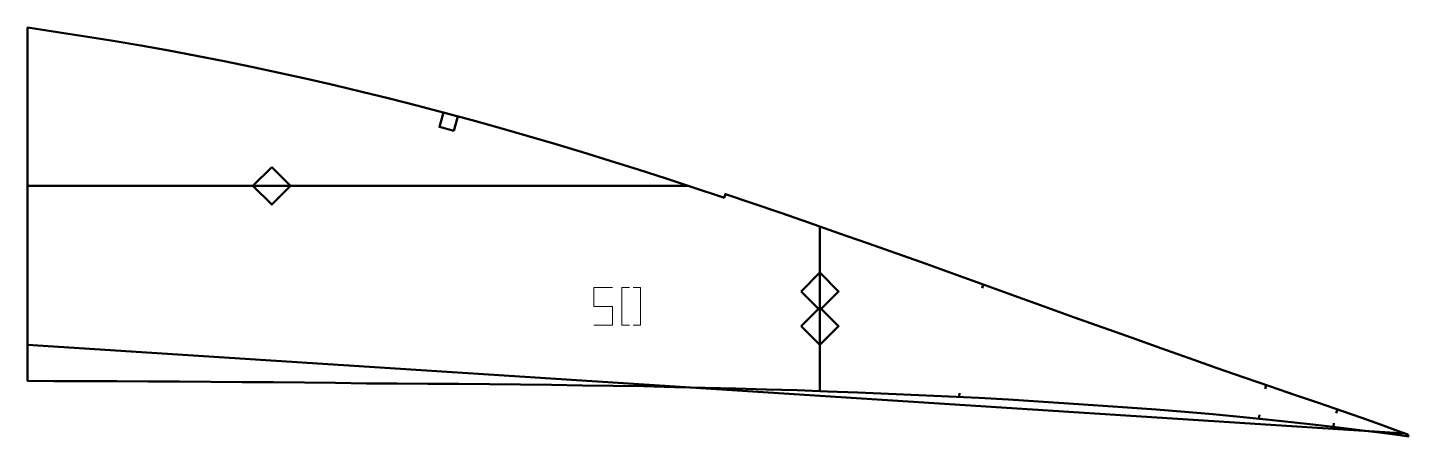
# Model space of a CAD drawing. Header units: metres. Extents: x 381 to 749, y 133 to 242.
import ezdxf

# ---------------------------------------------------------------- set-up
doc = ezdxf.new("R2010")
doc.units = ezdxf.units.M
doc.layers.add('Layer', color=1, linetype='Continuous', lineweight=50)
doc.layers.add('NumLabel', color=1, linetype='Continuous', lineweight=15)

msp = doc.modelspace()

# ---------------------------------------------------------------- linework, layer by layer
at = {"layer": 'Layer', "color": 7}
for p, q in [((381, 200), (556.92, 200)), ((440, 200), (452, 200)), ((591.96, 145.34), (591.96, 189.17)), ((591.96, 165.88), (591.96, 177.88)), ((591.96, 156.63), (591.96, 168.63)), ((381, 157.63), (747.88, 134.03))]:
    msp.add_line(p, q, dxfattribs=at)
at = {"layer": 'Layer'}
for p, q in [((635.48, 173.72), (635.15, 172.78)), ((629.19, 144.77), (629.1, 143.77)), ((710.85, 146.92), (710.53, 145.97)), ((729.78, 140.45), (729.45, 139.5)), ((709.01, 138.99), (708.91, 137.99)), ((728.88, 136.78), (728.79, 135.78))]:
    msp.add_line(p, q, dxfattribs=at)
for points in [[(748.55, 133.79), (745.78, 134.79), (741.26, 136.41), (736.29, 138.18), (730.87, 140.07), (724.98, 142.08), (718.65, 144.24), (711.95, 146.54), (704.96, 148.96), (697.73, 151.48), (690.32, 154.08), (682.77, 156.76), (675.11, 159.49), (667.36, 162.26), (659.55, 165.06), (651.7, 167.89), (643.82, 170.72), (635.95, 173.55), (628.08, 176.38), (620.24, 179.18), (612.44, 181.96), (604.67, 184.71), (596.93, 187.43), (589.23, 190.12), (581.57, 192.76), (573.96, 195.36), (566.8, 197.78), (566.48, 196.83), (566.07, 196.97), (558.53, 199.47), (551.04, 201.92), (543.59, 204.31), (536.16, 206.65), (528.76, 208.93), (521.38, 211.15), (514.02, 213.31), (506.68, 215.41), (499.34, 217.45), (492.01, 219.44), (484.68, 221.36), (477.35, 223.22), (470.02, 225.03), (462.69, 226.77), (455.35, 228.46), (448.01, 230.08), (440.66, 231.65), (433.3, 233.16), (425.94, 234.6), (418.57, 235.99), (411.19, 237.32), (403.8, 238.59), (396.4, 239.8), (389, 240.95), (381.59, 242.04), (381, 242.12), (381, 148.05), (388, 148.01), (396.38, 147.98), (404.74, 147.96), (413.09, 147.92), (421.44, 147.87), (429.79, 147.81), (438.14, 147.75), (446.45, 147.69), (454.72, 147.61), (462.97, 147.51), (471.2, 147.4), (479.4, 147.32), (487.59, 147.27), (495.8, 147.23), (504.01, 147.17), (512.23, 147.08), (520.48, 146.98), (528.72, 146.87), (536.91, 146.76), (545.07, 146.61), (553.22, 146.42), (561.42, 146.21), (569.62, 146), (577.79, 145.79), (585.9, 145.55), (593.99, 145.27), (602.09, 144.94), (610.22, 144.6), (618.33, 144.26), (626.36, 143.91), (634.32, 143.52), (642.24, 143.06), (650.19, 142.56), (658.16, 142.05), (666.07, 141.53), (673.87, 140.98), (681.57, 140.4), (689.15, 139.79), (696.59, 139.15), (703.84, 138.48), (710.85, 137.8), (717.59, 137.09), (724.03, 136.35), (730.12, 135.62), (735.8, 134.93), (741.01, 134.28), (745.77, 133.66), (748.69, 133.28), (748.55, 133.79)], [(494.52, 214.61), (490.66, 215.66), (491.71, 219.52), (495.57, 218.47), (494.52, 214.61)], [(446, 205), (451, 200), (446, 195), (441, 200), (446, 205)], [(586.96, 171.88), (591.96, 176.88), (596.96, 171.88), (591.96, 166.88), (586.96, 171.88)], [(586.96, 162.63), (591.96, 167.63), (596.96, 162.63), (591.96, 157.63), (586.96, 162.63)]]:
    msp.add_lwpolyline(points, close=True, dxfattribs=at)
at = {"layer": 'NumLabel', "color": 1}
for points in [[(536.74, 172.9), (531.74, 172.9), (531.74, 167.9), (536.74, 167.9), (536.74, 162.9), (531.74, 162.9)], [(541.24, 172.9), (539.24, 172.9), (539.24, 162.9), (541.24, 162.9)], [(542.24, 162.9), (544.24, 162.9), (544.24, 172.9), (542.24, 172.9)]]:
    msp.add_lwpolyline(points, dxfattribs=at)

doc.saveas('drawing.dxf')
